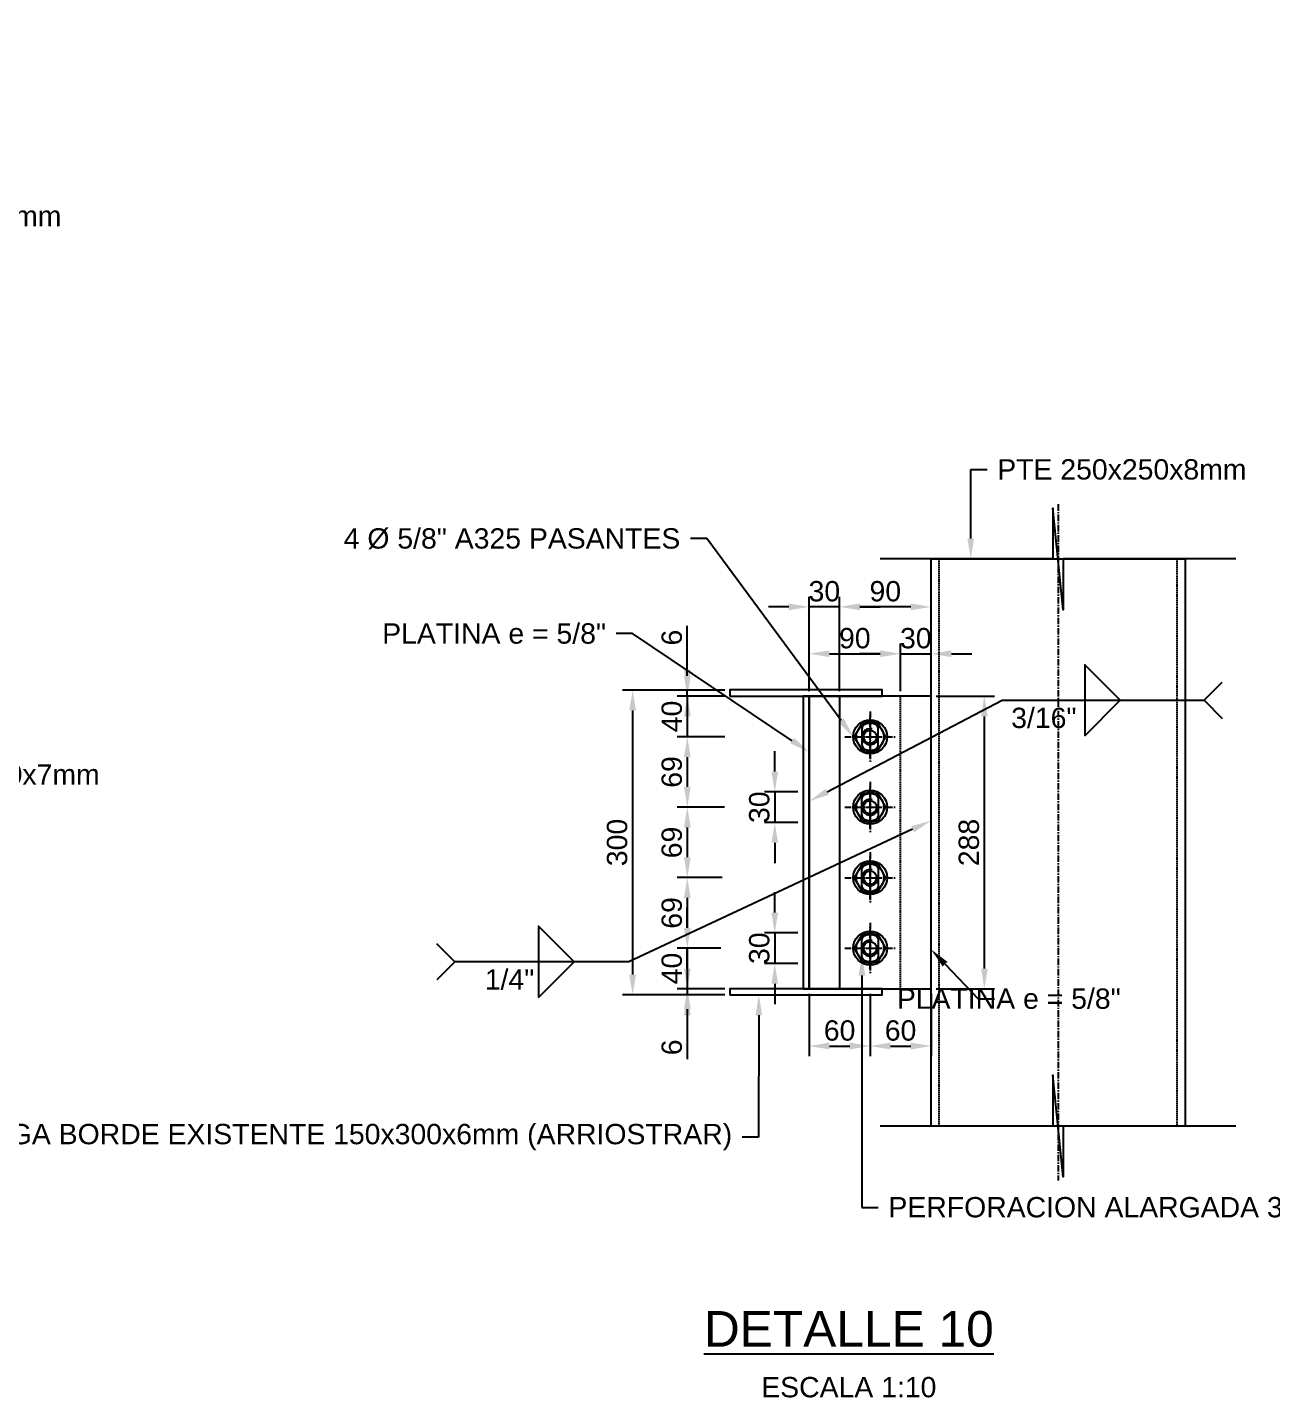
# Model space of a CAD drawing. Header units: millimetres. Extents: x -59786 to 1889966, y -10432 to 69447.
# Drawn here: x 11562 to 12787, y -5837 to -4489 of the extents above; entities that cross this region are included whole.
import ezdxf
from ezdxf import colors
from ezdxf.entities.mleader import LeaderData, LeaderLine
from ezdxf.enums import TextEntityAlignment as Align
from ezdxf.math import Vec2, Vec3

# ---------------------------------------------------------------- set-up
doc = ezdxf.new("R2010")
doc.units = ezdxf.units.MM
doc.header["$LTSCALE"] = 0.2
doc.linetypes.add('CENTER', pattern=[50.8, 31.75, -6.35, 6.35, -6.35])
doc.linetypes.add('HIDDEN', pattern=[9.525, 6.35, -3.175])
for name, color, linetype in [('EE-COTAS', 1, 'Continuous'), ('EE-TEXTO 1', 4, 'Continuous'), ('EE-TEXTO 2', 2, 'Continuous'), ('EE-V ARMADA TIPO 4', 130, 'Continuous'), ('SIM-COTAS', 1, 'Continuous'), ('SIM-EJES', 8, 'CENTER'), ('SIM-OCULTOS', 8, 'HIDDEN'), ('SIM-PLATINAS', 2, 'Continuous'), ('SIM-PTE 250x250x8mm', 51, 'Continuous')]:
    doc.layers.add(name, color=color, linetype=linetype)
doc.styles.add('ARIAL EE', font='arial.ttf')
doc.styles.get("Standard").update_dxf_attribs({"font": 'arial.ttf'})
doc.dimstyles.new('EE 1_STANDAR', dxfattribs={"dimtxt": 2, "dimasz": 2, "dimexe": 1, "dimexo": 0.5, "dimgap": 0.5, "dimtad": 1, "dimdec": 0, "dimdsep": 46, "dimtxsty": 'ARIAL EE', "dimcen": 1.5, "dimclrd": 256, "dimclre": 256, "dimclrt": 2, "dimadec": 0, "dimazin": 0, "dimtfac": 1, "dimtdec": 0, "dimtix": 1, "dimtmove": 0, "dimatfit": 2, "dimfxl": 1, "dimlwd": -1, "dimlwe": -1, "dimarcsym": 0})

# ---------------------------------------------------------------- blocks, each defined once
blk = doc.blocks.new('TÍTULO')
at = {"layer": 'EE-TEXTO 1', "style": 'ARIAL EE'}
blk.add_attdef('%%UVISTAENPLANTA', text='', height=3.5, dxfattribs=at).set_placement((-0.54, 3.5), align=Align.CENTER)
at = {"layer": 'EE-TEXTO 2', "style": 'ARIAL EE'}
for tag, p in [('SUBTITULO', (-0.77, -1.27)), ('ESCALA1:100', (-0.32, -5.15))]:
    blk.add_attdef(tag, text='', height=2, dxfattribs=at).set_placement(p, align=Align.CENTER)
blk = doc.blocks.new('*D489')
at = {"layer": 'EE-COTAS', "transparency": 16777216}
for p, q in [((12211.5, -5127), (12211.5, -5107)), ((12248.4, -5147), (12201.5, -5147)), ((12211.5, -5147), (12211.5, -5187)), ((12248.4, -5187), (12201.5, -5187)), ((12211.5, -5207), (12211.5, -5227))]:
    blk.add_line(p, q, dxfattribs=at)
for points in [[(12208.2, -5127), (12214.9, -5127), (12211.5, -5147)], [(12208.2, -5207), (12214.9, -5207), (12211.5, -5187)]]:
    blk.add_solid(points, dxfattribs=at)
at = {"layer": 'EE-COTAS', "color": 2, "transparency": 16777216, "insert": (12196.3, -5167), "char_height": 20, "attachment_point": 5, "rotation": 90, "style": 'ARIAL EE'}
blk.add_mtext('40', dxfattribs=at)
blk = doc.blocks.new('*D490')
at = {"layer": 'EE-COTAS', "transparency": 16777216}
for p, q in [((12248.4, -5187), (12201.5, -5187)), ((12211.5, -5207), (12211.5, -5236.3)), ((12248, -5256.3), (12201.5, -5256.3))]:
    blk.add_line(p, q, dxfattribs=at)
for points in [[(12208.2, -5207), (12214.9, -5207), (12211.5, -5187)], [(12208.2, -5236.3), (12214.9, -5236.3), (12211.5, -5256.3)]]:
    blk.add_solid(points, dxfattribs=at)
at = {"layer": 'EE-COTAS', "color": 2, "transparency": 16777216, "insert": (12196.3, -5221.6), "char_height": 20, "attachment_point": 5, "rotation": 90, "style": 'ARIAL EE'}
blk.add_mtext('69', dxfattribs=at)
blk = doc.blocks.new('*D491')
at = {"layer": 'EE-COTAS', "transparency": 16777216}
for p, q in [((12248, -5256.3), (12201.5, -5256.3)), ((12211.5, -5276.3), (12211.5, -5305.6)), ((12245.7, -5325.6), (12201.5, -5325.6))]:
    blk.add_line(p, q, dxfattribs=at)
for points in [[(12208.2, -5276.3), (12214.9, -5276.3), (12211.5, -5256.3)], [(12208.2, -5305.6), (12214.9, -5305.6), (12211.5, -5325.6)]]:
    blk.add_solid(points, dxfattribs=at)
at = {"layer": 'EE-COTAS', "color": 2, "transparency": 16777216, "insert": (12196.3, -5291), "char_height": 20, "attachment_point": 5, "rotation": 90, "style": 'ARIAL EE'}
blk.add_mtext('69', dxfattribs=at)
blk = doc.blocks.new('*D492')
at = {"layer": 'EE-COTAS', "transparency": 16777216}
for p, q in [((12245.7, -5325.6), (12201.5, -5325.6)), ((12211.5, -5345.6), (12211.5, -5375)), ((12244.5, -5395), (12201.5, -5395))]:
    blk.add_line(p, q, dxfattribs=at)
for points in [[(12208.2, -5345.6), (12214.9, -5345.6), (12211.5, -5325.6)], [(12208.2, -5375), (12214.9, -5375), (12211.5, -5395)]]:
    blk.add_solid(points, dxfattribs=at)
at = {"layer": 'EE-COTAS', "color": 2, "transparency": 16777216, "insert": (12196.3, -5360.3), "char_height": 20, "attachment_point": 5, "rotation": 90, "style": 'ARIAL EE'}
blk.add_mtext('69', dxfattribs=at)
blk = doc.blocks.new('*D493')
at = {"layer": 'EE-COTAS', "transparency": 16777216}
for p, q in [((12211.5, -5375), (12211.5, -5355)), ((12244.5, -5395), (12201.5, -5395)), ((12211.5, -5395), (12211.5, -5435)), ((12248.4, -5435), (12201.5, -5435)), ((12211.5, -5455), (12211.5, -5475))]:
    blk.add_line(p, q, dxfattribs=at)
for points in [[(12208.2, -5375), (12214.9, -5375), (12211.5, -5395)], [(12208.2, -5455), (12214.9, -5455), (12211.5, -5435)]]:
    blk.add_solid(points, dxfattribs=at)
at = {"layer": 'EE-COTAS', "color": 2, "transparency": 16777216, "insert": (12196.3, -5415), "char_height": 20, "attachment_point": 5, "rotation": 90, "style": 'ARIAL EE'}
blk.add_mtext('40', dxfattribs=at)
blk = doc.blocks.new('*D494')
at = {"layer": 'EE-COTAS', "transparency": 16777216}
for p, q in [((12331.4, -5142), (12331.4, -5095.3)), ((12421.4, -5142), (12421.4, -5095.3)), ((12351.4, -5105.3), (12401.4, -5105.3))]:
    blk.add_line(p, q, dxfattribs=at)
for points in [[(12351.4, -5102), (12351.4, -5108.6), (12331.4, -5105.3)], [(12401.4, -5102), (12401.4, -5108.6), (12421.4, -5105.3)]]:
    blk.add_solid(points, dxfattribs=at)
at = {"layer": 'EE-COTAS', "color": 2, "transparency": 16777216, "insert": (12376.4, -5090.1), "char_height": 20, "attachment_point": 5, "style": 'ARIAL EE'}
blk.add_mtext('90', dxfattribs=at)
blk = doc.blocks.new('*D495')
at = {"layer": 'EE-COTAS', "transparency": 16777216}
for p, q in [((12361.4, -5142), (12361.4, -5049.2)), ((12451.4, -5142), (12451.4, -5049.2)), ((12431.4, -5059.2), (12381.4, -5059.2))]:
    blk.add_line(p, q, dxfattribs=at)
for points in [[(12381.4, -5055.8), (12381.4, -5062.5), (12361.4, -5059.2)], [(12431.4, -5055.8), (12431.4, -5062.5), (12451.4, -5059.2)]]:
    blk.add_solid(points, dxfattribs=at)
at = {"layer": 'EE-COTAS', "color": 2, "transparency": 16777216, "insert": (12406.4, -5043.9), "char_height": 20, "attachment_point": 5, "style": 'ARIAL EE'}
blk.add_mtext('90', dxfattribs=at)
blk = doc.blocks.new('*D496')
at = {"layer": 'EE-COTAS', "transparency": 16777216}
for p, q in [((12421.4, -5142), (12421.4, -5095.3)), ((12451.4, -5142), (12451.4, -5095.3)), ((12401.4, -5105.3), (12381.4, -5105.3)), ((12421.4, -5105.3), (12451.4, -5105.3)), ((12471.4, -5105.3), (12491.4, -5105.3))]:
    blk.add_line(p, q, dxfattribs=at)
for points in [[(12401.4, -5102), (12401.4, -5108.6), (12421.4, -5105.3)], [(12471.4, -5102), (12471.4, -5108.6), (12451.4, -5105.3)]]:
    blk.add_solid(points, dxfattribs=at)
at = {"layer": 'EE-COTAS', "color": 2, "transparency": 16777216, "insert": (12436.4, -5090.1), "char_height": 20, "attachment_point": 5, "style": 'ARIAL EE'}
blk.add_mtext('30', dxfattribs=at)
blk = doc.blocks.new('*D497')
at = {"layer": 'EE-COTAS', "transparency": 16777216}
for p, q in [((12331.4, -5142), (12331.4, -5049.2)), ((12361.4, -5142), (12361.4, -5049.2)), ((12311.4, -5059.2), (12291.4, -5059.2)), ((12361.4, -5059.2), (12331.4, -5059.2)), ((12381.4, -5059.2), (12401.4, -5059.2))]:
    blk.add_line(p, q, dxfattribs=at)
for points in [[(12311.4, -5055.8), (12311.4, -5062.5), (12331.4, -5059.2)], [(12381.4, -5055.8), (12381.4, -5062.5), (12361.4, -5059.2)]]:
    blk.add_solid(points, dxfattribs=at)
at = {"layer": 'EE-COTAS', "color": 2, "transparency": 16777216, "insert": (12346.4, -5043.9), "char_height": 20, "attachment_point": 5, "style": 'ARIAL EE'}
blk.add_mtext('30', dxfattribs=at)
blk = doc.blocks.new('*D498')
at = {"layer": 'EE-COTAS', "transparency": 16777216}
for p, q in [((12331.4, -5440), (12331.4, -5501.3)), ((12391.4, -5440), (12391.4, -5501.3)), ((12351.4, -5491.3), (12371.4, -5491.3))]:
    blk.add_line(p, q, dxfattribs=at)
for points in [[(12351.4, -5487.9), (12351.4, -5494.6), (12331.4, -5491.3)], [(12371.4, -5487.9), (12371.4, -5494.6), (12391.4, -5491.3)]]:
    blk.add_solid(points, dxfattribs=at)
at = {"layer": 'EE-COTAS', "color": 2, "transparency": 16777216, "insert": (12361.4, -5476.1), "char_height": 20, "attachment_point": 5, "style": 'ARIAL EE'}
blk.add_mtext('60', dxfattribs=at)
blk = doc.blocks.new('*D499')
at = {"layer": 'EE-COTAS', "transparency": 16777216}
for p, q in [((12391.4, -5440), (12391.4, -5501.3)), ((12451.4, -5440), (12451.4, -5501.3)), ((12411.4, -5491.3), (12431.4, -5491.3))]:
    blk.add_line(p, q, dxfattribs=at)
for points in [[(12411.4, -5487.9), (12411.4, -5494.6), (12391.4, -5491.3)], [(12431.4, -5487.9), (12431.4, -5494.6), (12451.4, -5491.3)]]:
    blk.add_solid(points, dxfattribs=at)
at = {"layer": 'EE-COTAS', "color": 2, "transparency": 16777216, "insert": (12421.4, -5476.1), "char_height": 20, "attachment_point": 5, "style": 'ARIAL EE'}
blk.add_mtext('60', dxfattribs=at)
blk = doc.blocks.new('TUERCA 5-8')
blk.add_lwpolyline([(919700.1, -652089.1), (919692.3, -652102.6), (919700.1, -652116.1), (919715.7, -652116.1), (919723.5, -652102.6), (919715.7, -652089.1)], close=True)
for radius in [16.7, 13.5, 6.44]:
    blk.add_circle((919707.9, -652102.6), radius)
blk.add_arc((919707.9, -652102.6), 7.94, 75, 15)
at = {"layer": 'SIM-EJES'}
for p, q in [((919707.9, -652077.6), (919707.9, -652127.6)), ((919682.9, -652102.6), (919732.9, -652102.6))]:
    blk.add_line(p, q, dxfattribs=at)
blk = doc.blocks.new('TUER 5-8')
blk.add_blockref('TUERCA 5-8', (-919707.9, 652102.6))
blk = doc.blocks.new('*D500')
at = {"layer": 'EE-COTAS', "transparency": 16777216}
for p, q in [((12297.6, -5360), (12297.6, -5340)), ((12320.4, -5380), (12287.6, -5380)), ((12297.6, -5380), (12297.6, -5410)), ((12320.4, -5410), (12287.6, -5410)), ((12297.6, -5430), (12297.6, -5450))]:
    blk.add_line(p, q, dxfattribs=at)
for points in [[(12294.3, -5360), (12300.9, -5360), (12297.6, -5380)], [(12294.3, -5430), (12300.9, -5430), (12297.6, -5410)]]:
    blk.add_solid(points, dxfattribs=at)
at = {"layer": 'EE-COTAS', "color": 2, "transparency": 16777216, "insert": (12282.4, -5395), "char_height": 20, "attachment_point": 5, "rotation": 90, "style": 'ARIAL EE'}
blk.add_mtext('30', dxfattribs=at)
blk = doc.blocks.new('*D501')
at = {"layer": 'EE-COTAS', "transparency": 16777216}
for p, q in [((12297.6, -5221.3), (12297.6, -5201.3)), ((12320.4, -5241.3), (12287.6, -5241.3)), ((12297.6, -5241.3), (12297.6, -5271.3)), ((12320.4, -5271.3), (12287.6, -5271.3)), ((12297.6, -5291.3), (12297.6, -5311.3))]:
    blk.add_line(p, q, dxfattribs=at)
for points in [[(12294.3, -5221.3), (12300.9, -5221.3), (12297.6, -5241.3)], [(12294.3, -5291.3), (12300.9, -5291.3), (12297.6, -5271.3)]]:
    blk.add_solid(points, dxfattribs=at)
at = {"layer": 'EE-COTAS', "color": 2, "transparency": 16777216, "insert": (12282.4, -5256.3), "char_height": 20, "attachment_point": 5, "rotation": 90, "style": 'ARIAL EE'}
blk.add_mtext('30', dxfattribs=at)
blk = doc.blocks.new('*D502')
at = {"layer": 'EE-COTAS', "transparency": 16777216}
for p, q in [((12248.4, -5141), (12147.7, -5141)), ((12157.7, -5161), (12157.7, -5421)), ((12248.4, -5441), (12147.7, -5441))]:
    blk.add_line(p, q, dxfattribs=at)
for points in [[(12154.4, -5161), (12161, -5161), (12157.7, -5141)], [(12154.4, -5421), (12161, -5421), (12157.7, -5441)]]:
    blk.add_solid(points, dxfattribs=at)
at = {"layer": 'EE-COTAS', "color": 2, "transparency": 16777216, "insert": (12142.5, -5291), "char_height": 20, "attachment_point": 5, "rotation": 90, "style": 'ARIAL EE'}
blk.add_mtext('300', dxfattribs=at)
blk = doc.blocks.new('AWS-FILL-IZQ')
at = {"transparency": 16777216}
for p, q in [((20, 0), (21.78, 1.78)), ((8.25, -3.5), (11.75, 0)), ((8.25, 0), (8.25, -3.5)), ((8.25, 0), (20, 0)), ((20, 0), (21.78, -1.78))]:
    blk.add_line(p, q, dxfattribs=at)
at = {"layer": 'EE-TEXTO 2', "color": 2, "transparency": 16777216, "style": 'ARIAL EE'}
for tag, p, flags in [('OBSERVACION', (22.3, -1.07), 4), ('DE-TANTO-CADA-TANTO', (12.07, -2.68), 12)]:
    blk.add_attdef(tag, p, '', height=2, dxfattribs=dict(at, flags=flags))
at = {"layer": 'EE-TEXTO 2', "color": 2, "transparency": 16777216, "style": 'ARIAL EE', "flags": 12}
blk.add_attdef('VALOR_SOLDADURA', text='', height=2, dxfattribs=at).set_placement((7.44, -2.73), align=Align.RIGHT)
blk = doc.blocks.new('AWS-FILL-DER')
at = {"transparency": 16777216}
for p, q in [((-19.75, 0), (-21.53, 1.78)), ((-11.5, -3.5), (-8, 0)), ((-19.75, 0), (-21.53, -1.78)), ((-8, 0), (-19.75, 0)), ((-11.5, 0), (-11.5, -3.5))]:
    blk.add_line(p, q, dxfattribs=at)
at = {"layer": 'EE-TEXTO 2', "color": 2, "transparency": 16777216, "style": 'ARIAL EE'}
for tag, flags, p in [('OBSERVACION', 4, (-21.91, -1.07)), ('VALOR_SOLDADURA', 12, (-11.92, -2.73))]:
    blk.add_attdef(tag, text='', height=2, dxfattribs=dict(at, flags=flags)).set_placement(p, align=Align.RIGHT)
at = {"layer": 'EE-TEXTO 2', "color": 2, "transparency": 16777216, "style": 'ARIAL EE', "flags": 12}
blk.add_attdef('DE-TANTO-CADA-TANTO', (-7.66, -2.68), '', height=2, dxfattribs=at)
blk = doc.blocks.new('*D503')
at = {"layer": 'EE-COTAS', "transparency": 16777216}
for p, q in [((12211.5, -5121), (12211.5, -5077.8)), ((12248.4, -5141), (12201.5, -5141)), ((12248.4, -5147), (12201.5, -5147)), ((12211.5, -5147), (12211.5, -5141)), ((12211.5, -5167), (12211.5, -5187))]:
    blk.add_line(p, q, dxfattribs=at)
for points in [[(12208.2, -5121), (12214.9, -5121), (12211.5, -5141)], [(12208.2, -5167), (12214.9, -5167), (12211.5, -5147)]]:
    blk.add_solid(points, dxfattribs=at)
at = {"layer": 'EE-COTAS', "color": 2, "transparency": 16777216, "insert": (12196.3, -5089.4), "char_height": 20, "attachment_point": 5, "rotation": 90, "style": 'ARIAL EE'}
blk.add_mtext('6', dxfattribs=at)
blk = doc.blocks.new('*D504')
at = {"layer": 'EE-COTAS', "transparency": 16777216}
for p, q in [((12211.5, -5415), (12211.5, -5395)), ((12248.4, -5435), (12201.5, -5435)), ((12248.4, -5441), (12201.5, -5441)), ((12211.5, -5435), (12211.5, -5441)), ((12211.5, -5461), (12211.5, -5504.2))]:
    blk.add_line(p, q, dxfattribs=at)
for points in [[(12208.2, -5415), (12214.9, -5415), (12211.5, -5435)], [(12208.2, -5461), (12214.9, -5461), (12211.5, -5441)]]:
    blk.add_solid(points, dxfattribs=at)
at = {"layer": 'EE-COTAS', "color": 2, "transparency": 16777216, "insert": (12196.3, -5492.6), "char_height": 20, "attachment_point": 5, "rotation": 90, "style": 'ARIAL EE'}
blk.add_mtext('6', dxfattribs=at)
blk = doc.blocks.new('*D520')
at = {"layer": 'EE-COTAS', "transparency": 16777216}
for p, q in [((12456.4, -5147), (12513.9, -5147)), ((12503.9, -5415), (12503.9, -5167)), ((12456.4, -5435), (12513.9, -5435))]:
    blk.add_line(p, q, dxfattribs=at)
for points in [[(12500.6, -5167), (12507.3, -5167), (12503.9, -5147)], [(12500.6, -5415), (12507.3, -5415), (12503.9, -5435)]]:
    blk.add_solid(points, dxfattribs=at)
at = {"layer": 'EE-COTAS', "color": 2, "transparency": 16777216, "insert": (12488.7, -5291), "char_height": 20, "attachment_point": 5, "rotation": 90, "style": 'ARIAL EE'}
blk.add_mtext('288', dxfattribs=at)

msp = doc.modelspace()

# ---------------------------------------------------------------- linework, layer by layer
at = {"layer": 'EE-V ARMADA TIPO 4'}
for points in [[(12253.422, -5146.959), (12403.422, -5146.959), (12403.422, -5140.959), (12253.422, -5140.959)], [(12325.422, -5146.959), (12325.422, -5434.959), (12331.422, -5434.959), (12331.422, -5146.959)], [(12253.422, -5440.959), (12403.422, -5440.959), (12403.422, -5434.959), (12253.422, -5434.959)]]:
    msp.add_lwpolyline(points, close=True, dxfattribs=at)
at = {"layer": 'SIM-COTAS'}
for points in [[(12751.422, -5011.957), (12581.422, -5011.957), (12581.422, -5061.957), (12571.422, -4961.957), (12571.422, -5011.957), (12401.422, -5011.957)], [(12637.686, -5151.093), (12602.686, -5116.093), (12602.686, -5151.093)], [(12100.125, -5408.471), (12065.125, -5373.471), (12065.125, -5408.471)], [(12751.422, -5569.96), (12581.422, -5569.96), (12581.422, -5619.96), (12571.422, -5519.96), (12571.422, -5569.96), (12401.422, -5569.96)]]:
    msp.add_lwpolyline(points, dxfattribs=at)
at = {"layer": 'SIM-EJES'}
for p, q in [((12576.422, -4958.223), (12576.422, -5623.695)), ((12391.422, -5207.764), (12391.422, -5166.154)), ((12379.921, -5186.958), (12402.923, -5186.958)), ((12391.422, -5277.097), (12391.422, -5235.487)), ((12379.921, -5256.292), (12402.923, -5256.292)), ((12391.422, -5346.431), (12391.422, -5304.82)), ((12379.921, -5325.625), (12402.923, -5325.625)), ((12391.422, -5415.764), (12391.422, -5374.154)), ((12379.921, -5394.96), (12402.923, -5394.96))]:
    msp.add_line(p, q, dxfattribs=at)
at = {"layer": 'SIM-OCULTOS'}
msp.add_line((12421.422, -5434.959), (12421.422, -5146.959), dxfattribs=at)
msp.add_lwpolyline([(12459.422, -5011.957), (12693.422, -5011.957), (12693.422, -5569.96), (12459.422, -5569.96)], close=True, dxfattribs=at)
at = {"layer": 'SIM-PLATINAS'}
for p, q in [((12361.422, -5146.959), (12331.422, -5146.959)), ((12331.422, -5146.959), (12331.422, -5434.959)), ((12331.422, -5434.959), (12361.422, -5434.959))]:
    msp.add_line(p, q, dxfattribs=at)
msp.add_lwpolyline([(12451.422, -5146.959), (12361.422, -5146.959), (12361.422, -5434.959), (12451.422, -5434.959)], close=True, dxfattribs=at)
for points in [[(12383.421, -5193.958, 1.01948964), (12399.421, -5193.643), (12399.421, -5179.958, 1), (12383.421, -5179.958)], [(12383.421, -5249.292, -1.01948964), (12399.421, -5249.607), (12399.421, -5263.292, -1), (12383.421, -5263.292)], [(12383.421, -5318.626, -1.01948964), (12399.421, -5318.941), (12399.421, -5332.626, -1), (12383.421, -5332.626)], [(12383.421, -5387.96, -1.01948964), (12399.421, -5388.275), (12399.421, -5401.96, -1), (12383.421, -5401.96)]]:
    msp.add_lwpolyline(points, format="xyb", close=True, dxfattribs=at)
at = {"layer": 'SIM-PTE 250x250x8mm'}
msp.add_lwpolyline([(12451.422, -5011.957), (12701.422, -5011.957), (12701.422, -5569.96), (12451.422, -5569.96)], close=True, dxfattribs=at)

# ---------------------------------------------------------------- block references
for p in [(12391.422, -5186.958), (12391.422, -5256.292), (12391.422, -5325.625), (12391.422, -5394.96)]:
    msp.add_blockref('TUER 5-8', p)
at = {"layer": 'EE-TEXTO 1'}
ref = msp.add_blockref('TÍTULO', (12521.389, -5822.064), dxfattribs=dict(at, xscale=10, yscale=10, zscale=10))
ref.add_attrib('ESCALA1:100', 'ESCALA 1:10', dxfattribs={"layer": 'EE-TEXTO 2', "height": 20, "style": 'ARIAL EE'}).set_placement((12370.492, -5836.894), align=Align.CENTER)
ref.add_attrib('%%UVISTAENPLANTA', '%%UDETALLE 10', dxfattribs={"height": 35, "style": 'ARIAL EE'}).set_placement((12370.492, -5787.073), align=Align.CENTER)

# ---------------------------------------------------------------- dimensions: what is measured, and where the dimension line sits
at = {"layer": 'EE-COTAS'}
for base, p1, p2, picture, middle in [((12331.422, -5059.156), (12361.422, -5146.959), (12331.422, -5146.959), '*D497', (12346.422, -5043.938)), ((12361.422, -5059.156), (12451.422, -5146.959), (12361.422, -5146.959), '*D495', (12406.422, -5043.944)), ((12421.422, -5105.304), (12331.422, -5146.959), (12421.422, -5146.959), '*D494', (12376.422, -5090.092)), ((12451.422, -5105.304), (12421.422, -5146.959), (12451.422, -5146.959), '*D496', (12436.422, -5090.085)), ((12391.422, -5491.266), (12331.422, -5434.959), (12391.422, -5434.959), '*D498', (12361.422, -5476.054)), ((12451.422, -5491.266), (12391.422, -5434.959), (12451.422, -5434.959), '*D499', (12421.422, -5476.054))]:
    dim = msp.add_linear_dim(base=base, p1=p1, p2=p2, dimstyle='EE 1_STANDAR', dxfattribs=at)
    dim.commit()
    dim.dimension.update_dxf_attribs({"geometry": picture, "text_midpoint": middle})
for base, p1, p2, angle, picture, middle in [((12211.517, -5140.959), (12253.422, -5146.959), (12253.422, -5140.959), 90, '*D503', (12211.517, -5089.356)), ((12211.517, -5440.959), (12253.422, -5434.959), (12253.422, -5440.959), 270, '*D504', (12211.517, -5492.562))]:
    dim = msp.add_linear_dim(base=base, p1=p1, p2=p2, angle=angle, dimstyle='EE 1_STANDAR', dxfattribs=at)
    dim.commit()
    dim.dimension.update_dxf_attribs({"geometry": picture, "text_midpoint": middle, "dimtype": 160})
for base, p1, p2, picture, middle in [((12211.517, -5186.958), (12253.422, -5146.959), (12253.422, -5186.958), '*D489', (12196.306, -5166.959)), ((12157.694, -5440.959), (12253.422, -5140.959), (12253.422, -5440.959), '*D502', (12142.476, -5290.959)), ((12503.935, -5146.959), (12451.422, -5434.959), (12451.422, -5146.959), '*D520', (12488.724, -5290.959)), ((12211.517, -5256.292), (12253.422, -5186.958), (12252.994, -5256.292), '*D490', (12196.306, -5221.625)), ((12297.609, -5271.292), (12325.421, -5241.293), (12325.421, -5271.292), '*D501', (12282.391, -5256.293)), ((12211.517, -5325.625), (12252.994, -5256.292), (12250.683, -5325.625), '*D491', (12196.306, -5290.959)), ((12211.517, -5394.96), (12250.683, -5325.625), (12249.523, -5394.96), '*D492', (12196.306, -5360.292)), ((12297.61, -5409.96), (12325.422, -5379.961), (12325.422, -5409.96), '*D500', (12282.392, -5394.96)), ((12211.517, -5434.959), (12249.523, -5394.96), (12253.422, -5434.959), '*D493', (12196.306, -5414.959))]:
    dim = msp.add_linear_dim(base=base, p1=p1, p2=p2, angle=90, dimstyle='EE 1_STANDAR', dxfattribs=at)
    dim.commit()
    dim.dimension.update_dxf_attribs({"geometry": picture, "text_midpoint": middle})

# ---------------------------------------------------------------- leaders
at = {"layer": 'SIM-COTAS', "linetype": 'Continuous'}
ml = msp.add_multileader_mtext('Standard', dxfattribs=at)
ml.set_content('\\A1;{\\C2;PTE 50x50x1.5mm}', color=256)
ml.set_leader_properties()
ml.build(insert=Vec2(0, 0))
ml.multileader.update_dxf_attribs({"dogleg_length": 0.0025, "arrow_head_size": 20, "scale": 10})
ctx = ml.context
ctx.base_point, ctx.scale, ctx.char_height, ctx.arrow_head_size, ctx.landing_gap_size, ctx.plane_origin = Vec3(14882.846, -4499.502), 10, 20, 20, 10, Vec3(17800.126, 2799.63)
ctx.text_align_type = 2
notes = []
notes.append((ctx, [(0, (1, 1, 0), (15152.532, -4499.502), (-1, 0), 16.058, [(0, [(15303.613, -4499.502)], 0, [])])]))
ctx.mtext.insert, ctx.mtext.rotation, ctx.mtext.width, ctx.mtext.defined_height, ctx.mtext.alignment, ctx.mtext.flow_direction = Vec3(15126.474, -4489.332), 6.28318531, 241.82738, 20.437, 3, 5
ml = msp.add_multileader_mtext('Standard', dxfattribs=at)
ml.set_content('\\A1;{\\C2;PTE 50x50x1.5mm}', color=256)
ml.set_leader_properties()
ml.build(insert=Vec2(0, 0))
ml.multileader.update_dxf_attribs({"dogleg_length": 0.0025, "arrow_head_size": 20, "scale": 10})
ctx = ml.context
ctx.base_point, ctx.scale, ctx.char_height, ctx.arrow_head_size, ctx.landing_gap_size, ctx.plane_origin = Vec3(14882.846, -4599.502), 10, 20, 20, 10, Vec3(17800.126, 2699.63)
ctx.text_align_type = 2
notes.append((ctx, [(0, (1, 1, 0), (15152.532, -4599.502), (-1, 0), 16.058, [(0, [(15203.613, -4599.502)], 0, [])])]))
ctx.mtext.insert, ctx.mtext.rotation, ctx.mtext.width, ctx.mtext.defined_height, ctx.mtext.alignment, ctx.mtext.flow_direction = Vec3(15126.474, -4589.332), 6.28318531, 295.2874, 20.437, 3, 5
ml = msp.add_multileader_mtext('Standard', dxfattribs=at)
ml.set_content('\\A1;{\\C2;PTE 300x100x7mm}', color=256)
ml.set_leader_properties()
ml.build(insert=Vec2(0, 0))
ml.multileader.update_dxf_attribs({"dogleg_length": 0.0025, "arrow_head_size": 20, "scale": 10})
ctx = ml.context
ctx.base_point, ctx.scale, ctx.char_height, ctx.arrow_head_size, ctx.landing_gap_size, ctx.plane_origin = Vec3(11340.164, -4674.787), 10, 20, 20, 10, Vec3(8727.594, 2511.192)
notes.append((ctx, [(0, (1, 1, 0), (11324.107, -4674.787), (1, 0), 16.058, [(0, [(11324.107, -4787.94)], 0, [])])]))
ctx.mtext.insert, ctx.mtext.width, ctx.mtext.defined_height, ctx.mtext.flow_direction = Vec3(11350.164, -4664.61), 188.59828, 20.437, 5
ml = msp.add_multileader_mtext('Standard', dxfattribs=at)
ml.set_content('\\A1;{\\C2;PELDAÑO P1 LAM e = 3/6"\\P\\pxql; }', color=256)
ml.set_leader_properties()
ml.build(insert=Vec2(0, 0))
ml.multileader.update_dxf_attribs({"dogleg_length": 0.0025, "arrow_head_size": 20, "scale": 10})
ctx = ml.context
ctx.base_point, ctx.scale, ctx.char_height, ctx.arrow_head_size, ctx.landing_gap_size, ctx.plane_origin = Vec3(13632.732, -4801.726), 10, 20, 20, 10, Vec3(16366.621, 2890.399)
ctx.text_align_type = 2
notes.append((ctx, [(1, (1, 1, 0), (13616.675, -4801.726), (1, 0), 16.058, [(0, [(13616.675, -5084.853)], 0, [])])]))
ctx.mtext.insert, ctx.mtext.rotation, ctx.mtext.width, ctx.mtext.alignment, ctx.mtext.flow_direction = Vec3(13810.918, -4791.726), 6.28318531, 185.53253, 3, 5
ml = msp.add_multileader_mtext('Standard', dxfattribs=at)
ml.set_content('\\A1;{\\C2;PTE 250x250x8mm}', color=256)
ml.set_leader_properties()
ml.build(insert=Vec2(0, 0))
ml.multileader.update_dxf_attribs({"dogleg_length": 0.0025, "arrow_head_size": 20, "scale": 10})
ctx = ml.context
ctx.base_point, ctx.scale, ctx.char_height, ctx.arrow_head_size, ctx.landing_gap_size, ctx.plane_origin = Vec3(12506.561, -4924.049), 10, 20, 20, 10, Vec3(9736.071, 1779.152)
notes.append((ctx, [(0, (1, 1, 0), (12490.503, -4924.049), (1, 0), 16.058, [(0, [(12490.503, -5011.957)], 0, [])])]))
ctx.mtext.insert, ctx.mtext.width, ctx.mtext.defined_height, ctx.mtext.flow_direction = Vec3(12516.561, -4913.879), 262.21891, 53.756, 5
ml = msp.add_multileader_mtext('Standard', dxfattribs=at)
ml.set_content('\\A1;{\\C2;PELDAÑO P1 LAM e = 3/6"\\P\\pxql; }', color=256)
ml.set_leader_properties()
ml.build(insert=Vec2(0, 0))
ml.multileader.update_dxf_attribs({"dogleg_length": 0.0025, "arrow_head_size": 20, "scale": 10})
ctx = ml.context
ctx.base_point, ctx.scale, ctx.char_height, ctx.arrow_head_size, ctx.landing_gap_size, ctx.plane_origin = Vec3(13921.433, -4972.226), 10, 20, 20, 10, Vec3(16655.321, 2719.899)
ctx.text_align_type = 2
notes.append((ctx, [(1, (1, 1, 0), (13905.375, -4972.226), (1, 0), 16.058, [(0, [(13905.375, -5255.353)], 0, [])])]))
ctx.mtext.insert, ctx.mtext.rotation, ctx.mtext.width, ctx.mtext.alignment, ctx.mtext.flow_direction = Vec3(14099.618, -4962.226), 6.28318531, 185.53253, 3, 5
ml = msp.add_multileader_mtext('Standard', dxfattribs=at)
ml.set_content('\\A1;{\\C2;4 Ø 5/8" A325 PASANTES}', color=256)
ml.set_leader_properties()
ml.build(insert=Vec2(0, 0))
ml.multileader.update_dxf_attribs({"dogleg_length": 0.0025, "arrow_head_size": 20, "scale": 10})
ctx = ml.context
ctx.base_point, ctx.scale, ctx.char_height, ctx.arrow_head_size, ctx.landing_gap_size, ctx.plane_origin = Vec3(12021.566, -4992), 10, 20, 20, 10, Vec3(9266.321, 2367.353)
ctx.text_align_type = 2
notes.append((ctx, [(1, (1, 1, 0), (12230.72, -4992), (-1, 0), 16.058, [(0, [(12374.753, -5186.958)], 0, [])])]))
ctx.mtext.insert, ctx.mtext.width, ctx.mtext.alignment, ctx.mtext.flow_direction = Vec3(12204.662, -4981.829), 200.16266, 3, 5
ml = msp.add_multileader_mtext('Standard', dxfattribs=at)
ml.set_content('\\A1;{\\C2;2 PLATINAS e = 1/4"}', color=256)
ml.set_leader_properties()
ml.build(insert=Vec2(0, 0))
ml.multileader.update_dxf_attribs({"dogleg_length": 1.606, "arrow_head_size": 20, "scale": 10})
ctx = ml.context
ctx.base_point, ctx.scale, ctx.char_height, ctx.arrow_head_size, ctx.landing_gap_size, ctx.plane_origin = Vec3(10998.306, -5083.999), 10, 20, 20, 10, Vec3(8142.797, 2356.915)
notes.append((ctx, [(1, (1, 1, 0), (11190.475, -5083.999), (-1, 0), 16.058, [(0, [(11240.711, -4986.511)], 0, [])])]))
ctx.mtext.insert, ctx.mtext.width, ctx.mtext.flow_direction = Vec3(11008.306, -5073.829), 158.4817, 5
ml = msp.add_multileader_mtext('Standard', dxfattribs=at)
ml.set_content('\\A1;{\\C2;PLATINA e = 5/8"}', color=256)
ml.set_leader_properties()
ml.build(insert=Vec2(0, 0))
ml.multileader.update_dxf_attribs({"dogleg_length": 0.0025, "arrow_head_size": 20, "scale": 10})
ctx = ml.context
ctx.base_point, ctx.scale, ctx.char_height, ctx.arrow_head_size, ctx.landing_gap_size, ctx.plane_origin = Vec3(12007.182, -5085.539), 10, 20, 20, 10, Vec3(9211.402, 1616.038)
ctx.text_align_type = 2
notes.append((ctx, [(1, (1, 1, 0), (12157.579, -5085.539), (-1, 0), 16.058, [(0, [(12331.422, -5201.983)], 0, [])])]))
ctx.mtext.insert, ctx.mtext.width, ctx.mtext.alignment, ctx.mtext.flow_direction = Vec3(12131.521, -5075.369), 105.5486, 3, 5
at = {"layer": 'SIM-COTAS'}
ml = msp.add_multileader_block('Standard', dxfattribs=at)
ml.set_content('AWS-FILL-IZQ', color=256, scale=10)
ml.set_attribute('VALOR_SOLDADURA', '3/16"', width=0)
ml.set_attribute('DE-TANTO-CADA-TANTO', '', width=0)
ml.set_attribute('OBSERVACION', '', width=0)
ml.set_leader_properties(color=256)
ml.build(insert=Vec2(0, 0))
ml.multileader.update_dxf_attribs({"arrow_head_size": 20, "scale": 10, "block_connection_type": 1})
ctx = ml.context
ctx.base_point, ctx.scale, ctx.char_height, ctx.arrow_head_size, ctx.landing_gap_size, ctx.plane_origin = Vec3(12602.686, -5151.093), 10, 40, 20, 20, Vec3(12876.848, -4969.849)
ctx.attachment_type = 1
notes.append((ctx, [(0, (1, 1, 0), (12521.55, -5151.093), (1, 0), 81.137, [(0, [(12331.422, -5250.436)], 0, [])])]))
ctx.block.insert = Vec3(12520.186, -5151.093)
at = {"layer": 'SIM-COTAS', "linetype": 'Continuous'}
ml = msp.add_multileader_mtext('Standard', dxfattribs=at)
ml.set_content('\\A1;{\\C2;2 PLATINAS e = 1/4"}', color=256)
ml.set_leader_properties()
ml.build(insert=Vec2(0, 0))
ml.multileader.update_dxf_attribs({"dogleg_length": 1.606, "arrow_head_size": 20, "scale": 10})
ctx = ml.context
ctx.base_point, ctx.scale, ctx.char_height, ctx.arrow_head_size, ctx.landing_gap_size, ctx.plane_origin = Vec3(10932.404, -5228.005), 10, 20, 20, 10, Vec3(8141.833, 2221.921)
notes.append((ctx, [(1, (1, 1, 0), (11124.573, -5228.005), (-1, 0), 16.058, [(0, [(11249.748, -5332.428)], 0, [])])]))
ctx.mtext.insert, ctx.mtext.width, ctx.mtext.flow_direction = Vec3(10942.404, -5217.834), 167.41161, 5
ml = msp.add_multileader_mtext('Standard', dxfattribs=at)
ml.set_content('\\A1;{\\C2;PTE 300x100x7mm}', color=256)
ml.set_leader_properties()
ml.build(insert=Vec2(0, 0))
ml.multileader.update_dxf_attribs({"dogleg_length": 0.0025, "arrow_head_size": 20, "scale": 10})
ctx = ml.context
ctx.base_point, ctx.scale, ctx.char_height, ctx.arrow_head_size, ctx.landing_gap_size, ctx.plane_origin = Vec3(11377.806, -5224.303), 10, 20, 20, 10, Vec3(8765.235, 1981.704)
notes.append((ctx, [(0, (1, 1, 0), (11361.748, -5224.303), (1, 0), 16.058, [(0, [(11361.748, -5317.428)], 0, [])])]))
ctx.mtext.insert, ctx.mtext.width, ctx.mtext.defined_height, ctx.mtext.flow_direction = Vec3(11387.806, -5214.126), 188.59828, 20.437, 5
at = {"layer": 'SIM-COTAS'}
ml = msp.add_multileader_block('Standard', dxfattribs=at)
ml.set_content('AWS-FILL-DER', color=256, scale=10)
ml.set_attribute('DE-TANTO-CADA-TANTO', '', width=0)
ml.set_attribute('VALOR_SOLDADURA', '1/4"', width=0)
ml.set_attribute('OBSERVACION', '', width=0)
ml.set_leader_properties(color=256)
ml.build(insert=Vec2(0, 0))
ml.multileader.update_dxf_attribs({"arrow_head_size": 20, "scale": 10, "block_connection_type": 1})
ctx = ml.context
ctx.base_point, ctx.scale, ctx.char_height, ctx.arrow_head_size, ctx.landing_gap_size, ctx.plane_origin = Vec3(11982.625, -5408.471), 10, 40, 20, 20, Vec3(12307.074, -5567.325)
ctx.attachment_type = 1
notes.append((ctx, [(0, (1, 1, 0), (12154.028, -5408.471), (-1, 0), 53.903, [(1, [(12451.422, -5269.52)], 0, [])])]))
ctx.block.insert = Vec3(12180.125, -5408.471)
at = {"layer": 'SIM-COTAS', "linetype": 'Continuous'}
ml = msp.add_multileader_mtext('Standard', dxfattribs=at)
ml.set_content('\\A1;{\\C2;GUALDERA\\PPTE 300x100x7mm}', color=256)
ml.set_leader_properties()
ml.build(insert=Vec2(0, 0))
ml.multileader.update_dxf_attribs({"dogleg_length": 0.0025, "arrow_head_size": 20, "scale": 10})
ctx = ml.context
ctx.base_point, ctx.scale, ctx.char_height, ctx.arrow_head_size, ctx.landing_gap_size, ctx.plane_origin = Vec3(13364.053, -5514.75), 10, 20, 20, 10, Vec3(16240.353, -12735.461)
ctx.text_align_type = 2
notes.append((ctx, [(0, (1, 1, 0), (13641.516, -5514.75), (-1, 0), 16.058, [(0, [(13704.865, -5404.424)], 0, [])])]))
ctx.mtext.insert, ctx.mtext.width, ctx.mtext.defined_height, ctx.mtext.alignment, ctx.mtext.flow_direction = Vec3(13615.458, -5504.572), 260.98479, 20.437, 3, 5
ml = msp.add_multileader_mtext('Standard', dxfattribs=at)
ml.set_content('\\A1;{\\C2;PLATINA e = 5/8"}', color=256)
ml.set_leader_properties()
ml.build(insert=Vec2(0, 0))
ml.multileader.update_dxf_attribs({"dogleg_length": 0.0025, "arrow_head_size": 20, "scale": 10})
ctx = ml.context
ctx.base_point, ctx.scale, ctx.char_height, ctx.arrow_head_size, ctx.landing_gap_size, ctx.plane_origin = Vec3(12513.779, -5444.821), 10, 20, 20, 10, Vec3(9743.288, 1205.27)
ctx.text_align_type = 2
notes.append((ctx, [(0, (1, 1, 0), (12497.721, -5444.821), (1, 0), 16.058, [(0, [(12451.422, -5396.247)], 0, [])])]))
ctx.mtext.insert, ctx.mtext.width, ctx.mtext.alignment, ctx.mtext.flow_direction = Vec3(12638.117, -5434.65), 105.5486, 3, 5
ml = msp.add_multileader_mtext('Standard', dxfattribs=at)
ml.set_content('\\A1;{\\C2;PERFORACION ALARGADA 30mm}', color=256)
ml.set_leader_properties()
ml.build(insert=Vec2(0, 0))
ml.multileader.update_dxf_attribs({"dogleg_length": 0.0025, "arrow_head_size": 20, "scale": 10})
ctx = ml.context
ctx.base_point, ctx.scale, ctx.char_height, ctx.arrow_head_size, ctx.landing_gap_size, ctx.plane_origin = Vec3(12399.479, -5650.027), 10, 20, 20, 10, Vec3(15499.756, 1886.244)
notes.append((ctx, [(1, (1, 1, 0), (12383.421, -5650.027), (1, 0), 16.058, [(0, [(12383.421, -5401.96)], 0, [])])]))
ctx.mtext.insert, ctx.mtext.rotation, ctx.mtext.width, ctx.mtext.flow_direction = Vec3(12409.479, -5639.85), 6.28318531, 283.02739, 5
ml = msp.add_multileader_mtext('Standard', dxfattribs=at)
ml.set_content('\\A1;{\\C2;VIGA BORDE EXISTENTE 150x300x6mm (ARRIOSTRAR)}', color=256)
ml.set_leader_properties()
ml.build(insert=Vec2(0, 0))
ml.multileader.update_dxf_attribs({"dogleg_length": 0.0025, "arrow_head_size": 20, "scale": 10})
ctx = ml.context
ctx.base_point, ctx.scale, ctx.char_height, ctx.arrow_head_size, ctx.landing_gap_size, ctx.plane_origin = Vec3(12046.569, -5580.844), 10, 20, 20, 10, Vec3(9143.938, 1847.245)
ctx.text_align_type = 2
notes.append((ctx, [(1, (1, 1, 0), (12281.712, -5580.844), (-1, 0), 16.058, [(0, [(12281.931, -5440.959)], 0, [])])]))
ctx.mtext.insert, ctx.mtext.width, ctx.mtext.defined_height, ctx.mtext.alignment, ctx.mtext.flow_direction = Vec3(12255.655, -5567.904), 269.1506, 93.338, 3, 5
ml = msp.add_multileader_mtext('Standard', dxfattribs=at)
ml.set_content('\\A1;{\\C2;PTE 300x100x7mm}', color=256)
ml.set_leader_properties()
ml.build(insert=Vec2(0, 0))
ml.multileader.update_dxf_attribs({"dogleg_length": 0.0025, "arrow_head_size": 20, "scale": 10})
ctx = ml.context
ctx.base_point, ctx.scale, ctx.char_height, ctx.arrow_head_size, ctx.landing_gap_size, ctx.plane_origin = Vec3(10318.363, -5469.216), 10, 20, 20, 10, Vec3(12864.944, 1779.101)
notes.append((ctx, [(1, (1, 1, 0), (10302.305, -5469.216), (1, 0), 16.058, [(0, [(10268.431, -5520.031)], 0, [])])]))
ctx.mtext.insert, ctx.mtext.rotation, ctx.mtext.width, ctx.mtext.defined_height, ctx.mtext.flow_direction = Vec3(10328.363, -5459.039), 6.28318531, 188.59828, 20.437, 5
for ctx, leaders in notes:
    for number, flags, end, landing, length, lines in leaders:
        leader = LeaderData()
        leader.index, (leader.has_last_leader_line, leader.has_dogleg_vector, leader.attachment_direction) = number, flags
        leader.last_leader_point, leader.dogleg_vector, leader.dogleg_length = Vec3(end), Vec3(landing), length
        for number, points, colour, breaks in lines:
            line = LeaderLine()
            line.index, line.vertices, line.color, line.breaks = number, Vec3.list(points), colors.encode_raw_color(colour), breaks
            leader.lines.append(line)
        ctx.leaders.append(leader)

doc.saveas('drawing.dxf')
